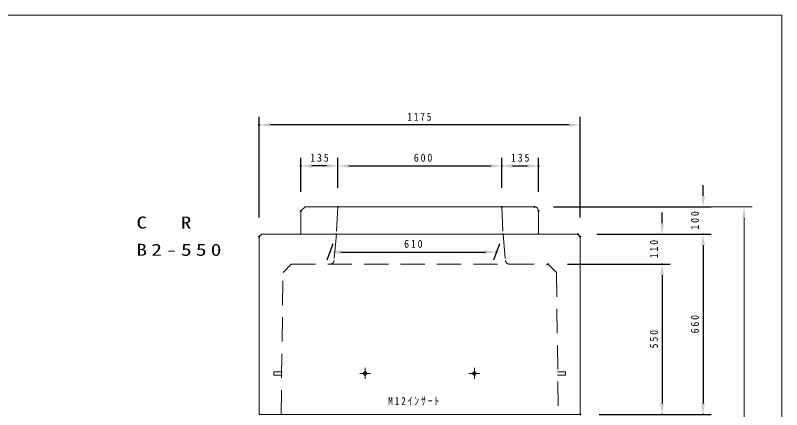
# Model space of a CAD drawing. Units: millimetres, scale not verified. Extents: x -4060 to 4060, y -2828 to 2828.
# Drawn here: x 1254 to 4060, y 1383 to 2828 of the extents above; entities that cross this region are included whole.
import ezdxf

# ---------------------------------------------------------------- set-up
doc = ezdxf.new("R2010")
doc.units = ezdxf.units.MM
doc.header["$LTSCALE"] = 7
doc.header["$PDMODE"] = 32
doc.header["$PDSIZE"] = 3.5
doc.linetypes.add('USER1', pattern=[19.05, 12.7, -6.35])
for name, color, linetype, lineweight in [('0-1_DASHED', 7, 'USER1', 18), ('0-3_LATER', 7, 'Continuous', 18), ('0-5_TXT', 7, 'Continuous', 18), ('0-7_LAYER', 7, 'Continuous', 18)]:
    doc.layers.add(name, color=color, linetype=linetype, lineweight=lineweight)
doc.layers.add('0-2_DIM', color=7, linetype='Continuous')
doc.layers.add('0-8_Defpoints', color=7, linetype='Continuous')
doc.styles.add('ＭＳ ゴシック', font='')
doc.styles.get('ＭＳ ゴシック').set_extended_font_data('MS Gothic')

# ---------------------------------------------------------------- blocks, each defined once
blk = doc.blocks.new('D70')
at = {"layer": '0-5_TXT'}
for p, q in [((7314.751, 4983.46), (8042.251, 4983.46)), ((8012.251, 4943.46), (8012.251, 3403.46)), ((7473.251, 3363.46), (8042.251, 3363.46))]:
    blk.add_line(p, q, dxfattribs=at)
for points in [[(8005.584, 4943.46), (8018.918, 4943.46), (8012.251, 4983.46)], [(8005.584, 3403.46), (8018.918, 3403.46), (8012.251, 3363.46)]]:
    blk.add_solid(points, dxfattribs=at)
at = {"layer": '0-8_Defpoints'}
for p in [(7244.751, 4983.46), (7403.251, 3363.46), (8012.251, 3363.46)]:
    blk.add_point(p, dxfattribs=at)
at = {"layer": '0-5_TXT', "insert": (7997.247, 4128.36), "char_height": 29.33, "attachment_point": 7, "rotation": 90, "style": 'ＭＳ ゴシック'}
blk.add_mtext('\\T1.39;\\W0.85;1620', dxfattribs=at)
blk = doc.blocks.new('D80')
at = {"layer": '0-2_DIM'}
for p, q in [((6507.012, 4848.46), (6485.044, 4788.104)), ((7117.012, 4848.46), (7095.044, 4788.104)), ((6535.963, 4818.104), (7065.963, 4818.104))]:
    blk.add_line(p, q, dxfattribs=at)
for points in [[(6535.963, 4824.771), (6535.963, 4811.437), (6495.963, 4818.104)], [(7065.963, 4824.771), (7065.963, 4811.437), (7105.963, 4818.104)]]:
    blk.add_solid(points, dxfattribs=at)
at = {"layer": '0-8_Defpoints'}
for p in [(6519.751, 4883.46), (7129.751, 4883.46), (7105.963, 4818.104)]:
    blk.add_point(p, dxfattribs=at)
at = {"layer": '0-2_DIM', "insert": (6767.563, 4833.104), "char_height": 29.33, "attachment_point": 7, "style": 'ＭＳ ゴシック'}
blk.add_mtext('\\T1.38;\\W0.9;610', dxfattribs=at)
blk = doc.blocks.new('D81')
at = {"layer": '0-2_DIM'}
for p, q in [((6237.251, 4944.46), (6237.251, 5313.46)), ((7412.251, 4944.46), (7412.251, 5313.46)), ((7372.251, 5283.46), (6277.251, 5283.46))]:
    blk.add_line(p, q, dxfattribs=at)
for points in [[(6277.251, 5290.126), (6277.251, 5276.793), (6237.251, 5283.46)], [(7372.251, 5290.126), (7372.251, 5276.793), (7412.251, 5283.46)]]:
    blk.add_solid(points, dxfattribs=at)
at = {"layer": '0-8_Defpoints'}
for p in [(6237.251, 5283.46), (6237.251, 4874.46), (7412.251, 4874.46)]:
    blk.add_point(p, dxfattribs=at)
at = {"layer": '0-2_DIM', "insert": (6779.651, 5298.46), "char_height": 29.33, "attachment_point": 7, "style": 'ＭＳ ゴシック'}
blk.add_mtext('\\T1.39;\\W0.85;1175', dxfattribs=at)
blk = doc.blocks.new('D82')
at = {"layer": '0-2_DIM'}
for p, q in [((7862.251, 5023.46), (7862.251, 5063.46)), ((7314.751, 4983.46), (7892.251, 4983.46)), ((7473.251, 4883.46), (7892.251, 4883.46)), ((7862.251, 4843.46), (7862.251, 4803.46))]:
    blk.add_line(p, q, dxfattribs=at)
for points in [[(7855.584, 5023.46), (7868.918, 5023.46), (7862.251, 4983.46)], [(7855.584, 4843.46), (7868.918, 4843.46), (7862.251, 4883.46)]]:
    blk.add_solid(points, dxfattribs=at)
at = {"layer": '0-8_Defpoints'}
for p in [(7244.751, 4983.46), (7403.251, 4883.46), (7862.251, 4883.46)]:
    blk.add_point(p, dxfattribs=at)
at = {"layer": '0-2_DIM', "insert": (7847.251, 4900.06), "char_height": 29.33, "attachment_point": 7, "rotation": 90, "style": 'ＭＳ ゴシック'}
blk.add_mtext('\\T1.38;\\W0.9;100', dxfattribs=at)
blk = doc.blocks.new('D83')
at = {"layer": '0-2_DIM'}
for p, q in [((7473.251, 4883.46), (7892.251, 4883.46)), ((7862.251, 4843.46), (7862.251, 4263.46)), ((7482.251, 4223.46), (7892.251, 4223.46))]:
    blk.add_line(p, q, dxfattribs=at)
for points in [[(7855.584, 4843.46), (7868.918, 4843.46), (7862.251, 4883.46)], [(7855.584, 4263.46), (7868.918, 4263.46), (7862.251, 4223.46)]]:
    blk.add_solid(points, dxfattribs=at)
at = {"layer": '0-8_Defpoints'}
for p in [(7403.251, 4883.46), (7412.251, 4223.46), (7862.251, 4223.46)]:
    blk.add_point(p, dxfattribs=at)
at = {"layer": '0-2_DIM', "insert": (7847.251, 4520.06), "char_height": 29.33, "attachment_point": 7, "rotation": 90, "style": 'ＭＳ ゴシック'}
blk.add_mtext('\\T1.38;\\W0.9;660', dxfattribs=at)
blk = doc.blocks.new('D84')
at = {"layer": '0-2_DIM'}
for p, q in [((7712.251, 4923.46), (7712.251, 4963.46)), ((7473.251, 4883.46), (7742.251, 4883.46)), ((7365.251, 4773.46), (7742.251, 4773.46)), ((7712.251, 4733.46), (7712.251, 4693.46))]:
    blk.add_line(p, q, dxfattribs=at)
for points in [[(7705.584, 4923.46), (7718.918, 4923.46), (7712.251, 4883.46)], [(7705.584, 4733.46), (7718.918, 4733.46), (7712.251, 4773.46)]]:
    blk.add_solid(points, dxfattribs=at)
at = {"layer": '0-8_Defpoints'}
for p in [(7403.251, 4883.46), (7295.251, 4773.46), (7712.251, 4773.46)]:
    blk.add_point(p, dxfattribs=at)
at = {"layer": '0-2_DIM', "insert": (7697.251, 4795.06), "char_height": 29.33, "attachment_point": 7, "rotation": 90, "style": 'ＭＳ ゴシック'}
blk.add_mtext('\\T1.38;\\W0.9;110', dxfattribs=at)
blk = doc.blocks.new('D85')
at = {"layer": '0-2_DIM'}
for p, q in [((7365.251, 4773.46), (7742.251, 4773.46)), ((7712.251, 4733.46), (7712.251, 4263.46)), ((7482.251, 4223.46), (7742.251, 4223.46))]:
    blk.add_line(p, q, dxfattribs=at)
for points in [[(7705.584, 4733.46), (7718.918, 4733.46), (7712.251, 4773.46)], [(7705.584, 4263.46), (7718.918, 4263.46), (7712.251, 4223.46)]]:
    blk.add_solid(points, dxfattribs=at)
at = {"layer": '0-8_Defpoints'}
for p in [(7295.251, 4773.46), (7412.251, 4223.46), (7712.251, 4223.46)]:
    blk.add_point(p, dxfattribs=at)
at = {"layer": '0-2_DIM', "insert": (7697.251, 4465.06), "char_height": 29.33, "attachment_point": 7, "rotation": 90, "style": 'ＭＳ ゴシック'}
blk.add_mtext('\\T1.38;\\W0.9;550', dxfattribs=at)
blk = doc.blocks.new('D86')
at = {"layer": '0-2_DIM'}
for p, q in [((6389.751, 5038.46), (6389.751, 5163.46)), ((6524.751, 5053.46), (6524.751, 5163.46)), ((6484.751, 5133.46), (6429.751, 5133.46))]:
    blk.add_line(p, q, dxfattribs=at)
for points in [[(6429.751, 5140.126), (6429.751, 5126.793), (6389.751, 5133.46)], [(6484.751, 5140.126), (6484.751, 5126.793), (6524.751, 5133.46)]]:
    blk.add_solid(points, dxfattribs=at)
at = {"layer": '0-8_Defpoints'}
for p in [(6389.751, 5133.46), (6389.751, 4968.46), (6524.751, 4983.46)]:
    blk.add_point(p, dxfattribs=at)
at = {"layer": '0-2_DIM', "insert": (6423.851, 5148.46), "char_height": 29.33, "attachment_point": 7, "style": 'ＭＳ ゴシック'}
blk.add_mtext('\\T1.38;\\W0.9;135', dxfattribs=at)
blk = doc.blocks.new('D87')
at = {"layer": '0-2_DIM'}
for p, q in [((6524.751, 5053.46), (6524.751, 5163.46)), ((7124.751, 5053.46), (7124.751, 5163.46)), ((6564.751, 5133.46), (7084.751, 5133.46))]:
    blk.add_line(p, q, dxfattribs=at)
for points in [[(6564.751, 5140.126), (6564.751, 5126.793), (6524.751, 5133.46)], [(7084.751, 5140.126), (7084.751, 5126.793), (7124.751, 5133.46)]]:
    blk.add_solid(points, dxfattribs=at)
at = {"layer": '0-8_Defpoints'}
for p in [(7124.751, 5133.46), (6524.751, 4983.46), (7124.751, 4983.46)]:
    blk.add_point(p, dxfattribs=at)
at = {"layer": '0-2_DIM', "insert": (6803.106, 5148.46), "char_height": 29.33, "attachment_point": 7, "style": 'ＭＳ ゴシック'}
blk.add_mtext('\\T1.38;\\W0.9;600', dxfattribs=at)
blk = doc.blocks.new('D88')
at = {"layer": '0-2_DIM'}
for p, q in [((7124.751, 5053.46), (7124.751, 5163.46)), ((7259.751, 5038.46), (7259.751, 5163.46)), ((7164.751, 5133.46), (7219.751, 5133.46))]:
    blk.add_line(p, q, dxfattribs=at)
for points in [[(7164.751, 5140.126), (7164.751, 5126.793), (7124.751, 5133.46)], [(7219.751, 5140.126), (7219.751, 5126.793), (7259.751, 5133.46)]]:
    blk.add_solid(points, dxfattribs=at)
at = {"layer": '0-8_Defpoints'}
for p in [(7259.751, 5133.46), (7124.751, 4983.46), (7259.751, 4968.46)]:
    blk.add_point(p, dxfattribs=at)
at = {"layer": '0-2_DIM', "insert": (7158.851, 5148.46), "char_height": 29.33, "attachment_point": 7, "style": 'ＭＳ ゴシック'}
blk.add_mtext('\\T1.38;\\W0.9;135', dxfattribs=at)

msp = doc.modelspace()

# ---------------------------------------------------------------- linework, layer by layer
at = {"layer": '0-1_DASHED'}
for p, q in [((2434.751, 2125.96), (2429.751, 2025.96)), ((3034.751, 2125.96), (3039.751, 2025.96)), ((2429.751, 2025.96), (2420.991, 1929.602)), ((3039.751, 2025.96), (3048.511, 1929.602)), ((2264.251, 1915.96), (2234.251, 1885.96)), ((2264.251, 1915.96), (3205.251, 1915.96)), ((3205.251, 1915.96), (3235.251, 1885.96)), ((2227.251, 1365.96), (2234.251, 1885.96)), ((3235.251, 1885.96), (3242.251, 1365.96)), ((2514.751, 1515.96), (2554.751, 1515.96)), ((2534.751, 1495.96), (2534.751, 1535.96)), ((2914.751, 1515.96), (2954.751, 1515.96)), ((2934.751, 1495.96), (2934.751, 1535.96)), ((3238.795, 1521.96), (3268.795, 1521.96))]:
    msp.add_line(p, q, dxfattribs=at)
for points in [[(2230.707, 1521.96), (2200.707, 1521.96), (2200.707, 1509.96), (2230.707, 1509.96)], [(3268.795, 1521.96), (3268.795, 1509.96), (3238.795, 1509.96)]]:
    msp.add_lwpolyline(points, dxfattribs=at)
for centre in [(2534.751, 1515.96), (2934.751, 1515.96)]:
    msp.add_circle(centre, 6, dxfattribs=at)
for centre, start, end in [((2406.053, 1930.96), 270, 354.80557), ((3063.449, 1930.96), 185.19443, 270)]:
    msp.add_arc(centre, 15, start, end, dxfattribs=at)
at = {"layer": '0-3_LATER'}
msp.add_line((2314.751, 2125.96), (3154.751, 2125.96), dxfattribs=at)
msp.add_lwpolyline([(3169.751, 2110.96), (3169.751, 2025.96), (2299.751, 2025.96), (2299.751, 2110.96), (2314.751, 2125.96)], dxfattribs=at)
msp.add_arc((3154.751, 2110.96), 15, 0, 90, dxfattribs=at)
at = {"layer": '0-7_LAYER'}
for points in [[(-4060, -2827.5), (-4060, 2827.5), (4060, 2827.5), (4060, -2827.5)], [(4060, -2827.5), (-4060, -2827.5), (-4060, 2827.5), (4060, 2827.5)], [(2147.251, 1365.96), (2147.251, 2016.96), (2156.251, 2025.96), (3313.251, 2025.96), (3322.251, 2016.96), (3322.251, 1365.96)]]:
    msp.add_lwpolyline(points, close=True, dxfattribs=at)

# ---------------------------------------------------------------- block references
at = {"layer": '0-2_DIM'}
for name in ['D81', 'D86', 'D87', 'D88', 'D82', 'D84', 'D80', 'D83', 'D85']:
    msp.add_blockref(name, (-4090, -2857.5), dxfattribs=at)
at = {"layer": '0-5_TXT'}
msp.add_blockref('D70', (-4090, -2857.5), dxfattribs=at)

# ---------------------------------------------------------------- texts
at = {"layer": '0-5_TXT', "attachment_point": 7, "style": 'ＭＳ ゴシック'}
for s, insert, char_height in [('\\T1.39;\\W1.3;C\\~\\~R', (1697.251, 2045.96), 43.99), ('\\T1.4;\\W1.3;B2-550', (1697.251, 1945.96), 43.99), ('\\T1.4;\\W0.85;M12ｲﾝｻｰﾄ', (2619.182, 1398.786), 29.33)]:
    msp.add_mtext(s, dxfattribs=dict(at, insert=insert, char_height=char_height))

doc.saveas('drawing.dxf')
